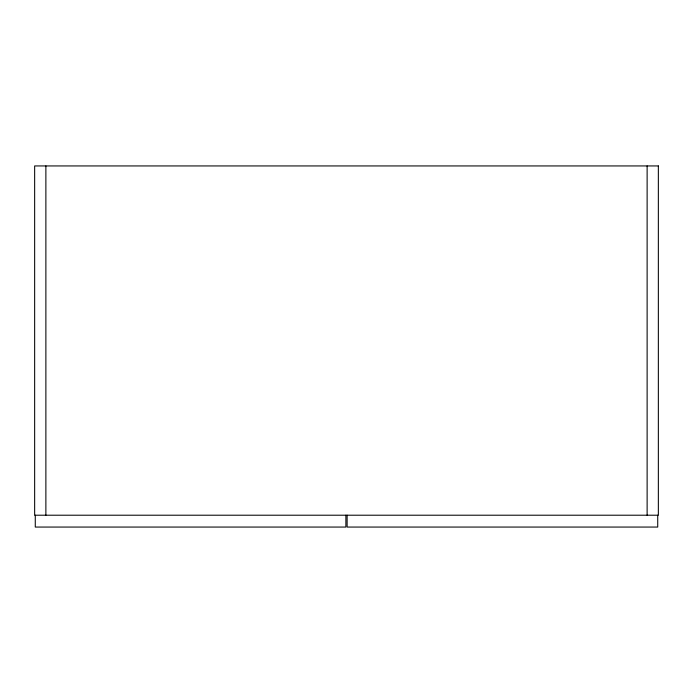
<?xml version="1.0" encoding="UTF-8"?>
<svg xmlns="http://www.w3.org/2000/svg" width="693" height="693" viewBox="0 0 693 693"><rect width="100%" height="100%" fill="white"/><g stroke="black" fill="none" stroke-linecap="round" stroke-linejoin="round"><path stroke-width="1.04" d="M657.726 515.211L657.726 527.061L347.124 527.061L347.124 515.211M647.123 165.939L647.123 515.211M345.876 515.211L345.876 527.061L35.274 527.061L35.274 515.211M45.877 165.939L45.877 515.211M658.35 165.939L34.65 165.939L34.65 515.211L658.35 515.211L658.35 165.939"/></g></svg>
